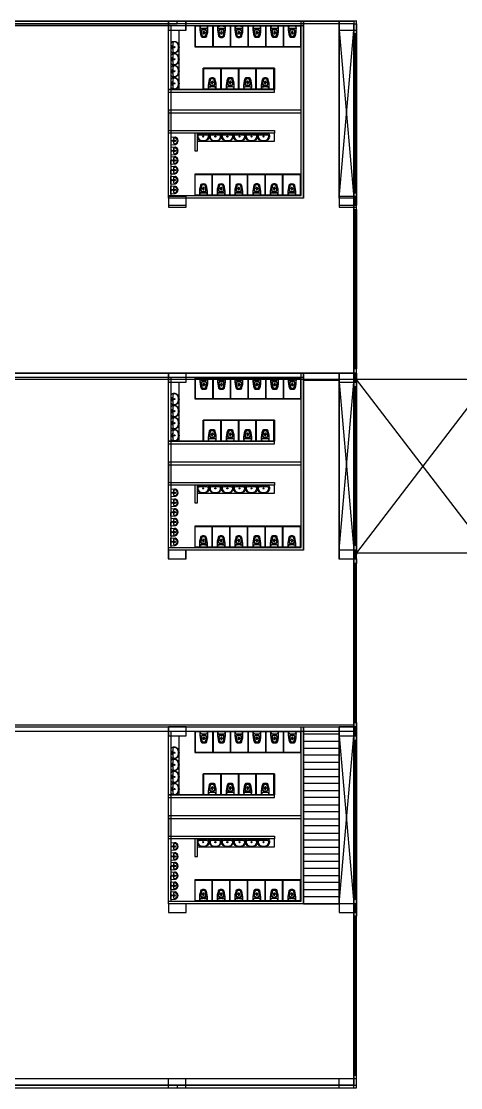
# Model space of a CAD drawing. Header units: millimetres. Extents: x 332 to 5606, y 276 to 1426.
# Drawn here: x 1203.1 to 1228, y 664.2 to 724.5 of the extents above; entities that cross this region are included whole.
import ezdxf

# ---------------------------------------------------------------- set-up
doc = ezdxf.new("R2010")
doc.units = ezdxf.units.MM

# ---------------------------------------------------------------- blocks, each defined once
blk = doc.blocks.new('vaso_cx_acoplada_1')
at = {"linetype": 'Continuous'}
for centre in [(-0.111, -0.242), (0.122, -0.242)]:
    blk.add_circle(centre, 0.008, dxfattribs=at)
for centre, radius, start, end in [((-0.115, -0.184), 0.11, 136.53258, 180), ((1.375, -0.195), 1.6, 179.59001, 196.60114), ((0.001, -0.212), 0.215, 171.57167, 179.2851), ((1.375, -0.195), 1.59, 180.52436, 196.19572), ((0.001, -0.212), 0.215, 163.97838, 171.57167), ((-0.204, -0.182), 0.008, 171.57167, 263.63486), ((-0.101, -0.184), 0.11, 136.53258, 164.49464), ((0.005, 1.698), 1.9, 263.63486, 270), ((-0.249, -0.065), 0.07, 321.85553, 326.36654), ((-0.183, -0.109), 0.01, 95.71718, 146.36654), ((0.005, -1.99), 1.9, 90, 95.71718), ((-0.235, -0.065), 0.07, 321.85553, 326.36654), ((-0.16, -0.118), 0.0225, 114.52369, 139.29493), ((-0.071, -0.363), 0.075, 120.55827, 184.24766), ((0.852, -0.295), 1, 184.24766, 200.25979), ((-0.061, -0.382), 0.075, 116.10896, 182.02894), ((0.664, -0.356), 0.8, 182.02894, 200.9188), ((0.005, -0.493), 0.225, 90, 120.55827), ((0.005, -0.517), 0.225, 90, 116.10896), ((0.019, -0.458), 0.0636, 167.77794, 198.82445), ((-0.038, -0.446), 0.00501, 140.01374, 160.52979), ((-0.045, -0.439), 0.00416, 309.47185, 346.49014), ((0.048, -0.453), 0.0893, 163.27766, 172.12192), ((0.022, -0.458), 0.0664, 197.88836, 217.92673), ((0.027, -0.446), 0.0677, 144.04569, 163.27766), ((0.012, -0.466), 0.0536, 217.92673, 242.00627), ((0.014, -0.437), 0.0515, 119.72953, 144.04569), ((0.005, -0.478), 0.0398, 242.00627, 270), ((0.005, -0.422), 0.0347, 90, 119.72953), ((0.005, -1.99), 1.9, 84.28282, 90), ((0.005, 1.698), 1.9, 270, 276.36514), ((0.005, -0.493), 0.225, 59.44173, 90), ((0.005, -0.517), 0.225, 63.89104, 90), ((0.005, -0.422), 0.0347, 60.27047, 90), ((0.005, -0.478), 0.0398, 270, 297.99373), ((-0.003, -0.437), 0.0515, 35.95431, 60.27047), ((-0.001, -0.466), 0.0536, 297.99373, 322.07327), ((-0.016, -0.446), 0.0677, 16.72234, 35.95431), ((-0.011, -0.458), 0.0664, 322.07327, 342.11164), ((-0.037, -0.453), 0.0893, 7.87808, 16.72234), ((0.056, -0.439), 0.00416, 193.50986, 230.52815), ((-0.008, -0.458), 0.0636, 341.17555, 12.22206), ((0.049, -0.446), 0.00501, 19.47021, 39.98626), ((-0.653, -0.356), 0.8, 339.0812, 357.97106), ((-0.841, -0.295), 1, 339.74021, 355.75234), ((0.071, -0.382), 0.075, 357.97106, 63.89104), ((0.082, -0.363), 0.075, 355.75234, 59.44173), ((-1.364, -0.195), 1.59, 343.80428, 359.47564), ((-1.364, -0.195), 1.6, 343.39886, 0.40999), ((0.171, -0.118), 0.0225, 40.70507, 65.47631), ((0.246, -0.065), 0.07, 213.63346, 218.14447), ((0.111, -0.184), 0.11, 15.50536, 43.46742), ((0.194, -0.109), 0.01, 33.63346, 84.28282), ((0.26, -0.065), 0.07, 213.63346, 218.14447), ((0.125, -0.184), 0.11, 0, 43.46742), ((0.215, -0.182), 0.008, 276.36514, 8.42833), ((0.01, -0.212), 0.215, 8.42833, 16.02162), ((0.01, -0.212), 0.215, 0.7149, 8.42833), ((-0.081, -0.629), 0.08, 196.60114, 260.40415), ((-0.075, -0.616), 0.08, 196.19572, 260.88992), ((0.005, -0.117), 0.6, 260.40415, 270), ((0.005, -0.117), 0.586, 260.88992, 270), ((-0.062, -0.632), 0.026, 200.25979, 262.53667), ((-0.059, -0.633), 0.026, 200.9188, 262.88031), ((0.005, -0.117), 0.546, 262.53667, 270), ((0.005, -0.117), 0.546, 270, 277.46333), ((0.005, -0.117), 0.586, 270, 279.11008), ((0.005, -0.117), 0.6, 270, 279.59585), ((0.07, -0.633), 0.026, 277.11969, 339.0812), ((0.073, -0.632), 0.026, 277.46333, 339.74021), ((0.086, -0.616), 0.08, 279.11008, 343.80428), ((0.092, -0.629), 0.08, 279.59585, 343.39886)]:
    blk.add_arc(centre, radius, start, end, dxfattribs=at)
blk = doc.blocks.new('mictorio')
for p, q in [((-0.214, 0), (0.214, 0)), ((-0.221, -0.008), (-0.203, -0.242)), ((-0.171, -0.19), (-0.165, -0.236)), ((-0.143, -0.157), (0.143, -0.157)), ((0.171, -0.19), (0.165, -0.236)), ((0.221, -0.008), (0.203, -0.242))]:
    blk.add_line(p, q)
for centre, radius in [((-0.028, -0.196), 0.0107), ((-0.028, -0.227), 0.0107), ((0, -0.072), 0.0286), ((0, -0.072), 0.0143), ((0, -0.18), 0.0107), ((0, -0.243), 0.0107), ((0.028, -0.196), 0.0107), ((0.028, -0.227), 0.0107)]:
    blk.add_circle(centre, radius)
for centre, radius, start, end in [((-0.214, -0.007), 0.00716, 90, 184.572), ((0.214, -0.007), 0.00716, 355.428, 90), ((-0.13, -0.229), 0.0737, 108.63175, 194.85038), ((0, -0.192), 0.209, 195.65293, 344.34707), ((-0.143, -0.186), 0.0286, 90, 187.76517), ((0, -0.181), 0.174, 198.68934, 341.31066), ((0.143, -0.186), 0.0286, 352.23483, 90), ((0.13, -0.229), 0.0737, 345.14962, 71.36825)]:
    blk.add_arc(centre, radius, start, end)
blk = doc.blocks.new('lavatorio_66x45')
blk.add_lwpolyline([(-0.285, -0.029, -0.247757), (-0.23, 0), (0, 0), (0.23, 0, -0.247757), (0.285, -0.029, -0.523187), (0.129, -0.437, -0.064231), (0, -0.454, -0.064231), (-0.129, -0.437, -0.523187)], format="xyb", close=True)
for points in [[(0.122, -0.408, 0.331039), (0.301, -0.191, 0.428943), (0.221, -0.107), (0, -0.107), (-0.221, -0.107, 0.428943), (-0.301, -0.191, 0.331039), (-0.122, -0.408)], [(-0.284, -0.053, -0.019603), (-0.274, -0.037, -0.247757), (-0.23, -0.013), (0.23, -0.013, -0.247757), (0.274, -0.037, -0.019603), (0.284, -0.053, -0.064281)]]:
    blk.add_lwpolyline(points, format="xyb")
for centre, radius in [((-0.074, -0.053), 0.0234), ((0, -0.194), 0.03), ((0, -0.053), 0.0234), ((0.074, -0.053), 0.0234)]:
    blk.add_circle(centre, radius)
for start, end in [(253.49072, 270), (270, 286.50928)]:
    blk.add_arc((0, 0.053), 0.477, start, end)

msp = doc.modelspace()

# ---------------------------------------------------------------- linework, layer by layer
for p, q in [((1222.057, 724.511), (1101.757, 724.511)), ((1221.907, 724.361), (1101.907, 724.361)), ((1201.907, 724.361), (1211.907, 724.361)), ((1212.407, 724.511), (1211.407, 724.511)), ((1211.407, 724.511), (1211.407, 724.011)), ((1212.414, 724.511), (1211.414, 724.511)), ((1211.414, 724.511), (1211.414, 724.011)), ((1211.907, 724.361), (1211.907, 724.511)), ((1211.907, 724.511), (1221.907, 724.511)), ((1212.407, 724.011), (1212.407, 724.511)), ((1212.414, 724.011), (1212.414, 724.511)), ((1219.067, 714.511), (1219.067, 724.511)), ((1219.067, 724.511), (1221.067, 724.511)), ((1219.067, 724.511), (1219.067, 724.111)), ((1222.06, 724.511), (1221.06, 724.511)), ((1221.06, 724.511), (1221.06, 724.011)), ((1222.067, 724.511), (1221.067, 724.511)), ((1221.067, 724.511), (1221.067, 724.011)), ((1221.907, 724.511), (1221.907, 724.361)), ((1221.907, 664.361), (1221.907, 724.361)), ((1221.907, 724.361), (1222.057, 724.361)), ((1222.057, 664.211), (1222.057, 724.511)), ((1222.057, 724.511), (1222.06, 724.511)), ((1222.057, 724.361), (1222.057, 714.361)), ((1222.057, 714.361), (1222.057, 724.361)), ((1222.057, 724.361), (1222.057, 714.361)), ((1222.057, 724.361), (1222.06, 724.361)), ((1222.06, 724.011), (1222.06, 724.511)), ((1211.407, 724.011), (1212.407, 724.011)), ((1211.414, 724.011), (1212.414, 724.011)), ((1219.067, 724.111), (1219.067, 723.711)), ((1219.067, 723.711), (1219.067, 723.311)), ((1221.06, 724.011), (1222.06, 724.011)), ((1221.907, 724.011), (1221.982, 724.011)), ((1222.057, 723.811), (1221.907, 723.811)), ((1221.907, 723.811), (1221.907, 714.811)), ((1221.982, 723.811), (1221.982, 714.811)), ((1222.057, 724.011), (1222.057, 723.811)), ((1221.067, 723.311), (1221.067, 722.911)), ((1219.067, 722.911), (1219.067, 722.511)), ((1221.067, 722.511), (1221.067, 722.111)), ((1219.067, 722.111), (1219.067, 721.711)), ((1219.067, 721.311), (1219.067, 720.911)), ((1221.067, 721.711), (1221.067, 721.311)), ((1221.067, 720.911), (1221.067, 720.511)), ((1219.067, 720.511), (1219.067, 720.111)), ((1221.067, 720.111), (1221.067, 719.711)), ((1219.067, 719.711), (1219.067, 719.311)), ((1219.067, 718.911), (1219.067, 718.511)), ((1221.067, 719.311), (1221.067, 718.911)), ((1221.067, 718.511), (1221.067, 718.111)), ((1219.067, 718.111), (1219.067, 717.711)), ((1221.067, 717.711), (1221.067, 717.311)), ((1219.067, 717.311), (1219.067, 716.911)), ((1219.067, 716.511), (1219.067, 716.111)), ((1221.067, 716.911), (1221.067, 716.511)), ((1221.067, 716.111), (1221.067, 715.711)), ((1219.067, 715.711), (1219.067, 715.311)), ((1221.067, 715.311), (1221.067, 714.911)), ((1212.414, 714.611), (1211.414, 714.611)), ((1211.414, 714.611), (1211.414, 714.111)), ((1212.414, 714.111), (1212.414, 714.611)), ((1219.067, 714.911), (1219.067, 714.511)), ((1222.067, 714.611), (1221.067, 714.611)), ((1221.067, 714.611), (1221.067, 714.111)), ((1221.907, 714.811), (1222.057, 714.811)), ((1221.907, 714.611), (1222.067, 714.611)), ((1221.982, 714.611), (1221.982, 714.111)), ((1222.067, 714.111), (1222.067, 714.611)), ((1212.414, 714.511), (1211.414, 714.511)), ((1211.414, 714.511), (1211.414, 714.011)), ((1211.414, 714.111), (1212.414, 714.111)), ((1211.414, 714.011), (1212.414, 714.011)), ((1212.414, 714.011), (1212.414, 714.511)), ((1222.067, 714.511), (1221.067, 714.511)), ((1221.067, 714.511), (1221.067, 714.011)), ((1221.067, 714.111), (1222.067, 714.111)), ((1221.067, 714.011), (1222.067, 714.011)), ((1222.057, 714.361), (1221.907, 714.361)), ((1221.907, 714.361), (1221.907, 704.361)), ((1221.907, 714.111), (1221.907, 713.861)), ((1221.907, 714.111), (1222.067, 714.111)), ((1221.907, 713.861), (1222.057, 713.861)), ((1221.982, 713.861), (1221.982, 704.861)), ((1222.057, 713.861), (1222.057, 704.861)), ((1212.414, 704.611), (1211.414, 704.611)), ((1211.414, 704.611), (1211.414, 704.111)), ((1212.414, 704.611), (1211.414, 704.611)), ((1211.414, 704.611), (1211.414, 704.111)), ((1212.414, 704.111), (1212.414, 704.611)), ((1212.414, 704.111), (1212.414, 704.611)), ((1219.067, 694.611), (1219.067, 704.611)), ((1219.067, 704.611), (1221.067, 704.611)), ((1219.067, 704.611), (1219.067, 704.211)), ((1222.067, 704.611), (1221.067, 704.611)), ((1221.067, 704.611), (1221.067, 704.111)), ((1222.067, 704.611), (1221.067, 704.611)), ((1221.067, 704.611), (1221.067, 704.111)), ((1222.057, 704.861), (1221.907, 704.861)), ((1221.907, 704.861), (1221.907, 704.611)), ((1221.907, 704.611), (1222.067, 704.611)), ((1221.907, 704.361), (1222.057, 704.361)), ((1221.982, 704.611), (1221.982, 704.111)), ((1222.057, 704.361), (1222.057, 694.361)), ((1222.067, 704.111), (1222.067, 704.611)), ((1211.414, 704.111), (1212.414, 704.111)), ((1211.414, 704.111), (1212.414, 704.111)), ((1219.067, 704.211), (1221.067, 704.211)), ((1219.067, 704.211), (1219.067, 703.811)), ((1219.067, 703.811), (1219.067, 703.411)), ((1221.067, 704.111), (1222.067, 704.111)), ((1221.907, 704.111), (1221.907, 703.861)), ((1221.907, 704.111), (1222.067, 704.111)), ((1221.907, 703.861), (1222.057, 703.861)), ((1221.982, 703.861), (1221.982, 694.861)), ((1222.057, 703.861), (1222.057, 694.861)), ((1221.067, 703.411), (1221.067, 703.011)), ((1219.067, 703.011), (1219.067, 702.611)), ((1221.067, 702.611), (1221.067, 702.211)), ((1219.067, 702.211), (1219.067, 701.811)), ((1219.067, 701.411), (1219.067, 701.011)), ((1221.067, 701.811), (1221.067, 701.411)), ((1221.067, 701.011), (1221.067, 700.611)), ((1219.067, 700.611), (1219.067, 700.211)), ((1221.067, 700.211), (1221.067, 699.811)), ((1219.067, 699.811), (1219.067, 699.411)), ((1219.067, 699.011), (1219.067, 698.611)), ((1221.067, 699.411), (1221.067, 699.011)), ((1221.067, 698.611), (1221.067, 698.211)), ((1219.067, 698.211), (1219.067, 697.811)), ((1221.067, 697.811), (1221.067, 697.411)), ((1219.067, 697.411), (1219.067, 697.011)), ((1219.067, 696.611), (1219.067, 696.211)), ((1221.067, 697.011), (1221.067, 696.611)), ((1221.067, 696.211), (1221.067, 695.811)), ((1219.067, 695.811), (1219.067, 695.411)), ((1221.067, 695.411), (1221.067, 695.011)), ((1219.067, 695.011), (1219.067, 694.611)), ((1222.057, 694.861), (1221.907, 694.861)), ((1221.907, 694.861), (1221.907, 694.611)), ((1212.407, 694.611), (1211.407, 694.611)), ((1211.407, 694.611), (1211.407, 694.111)), ((1211.407, 694.111), (1212.407, 694.111)), ((1212.414, 694.611), (1211.414, 694.611)), ((1211.414, 694.611), (1211.414, 694.111)), ((1211.414, 694.111), (1212.414, 694.111)), ((1212.407, 694.111), (1212.407, 694.611)), ((1212.414, 694.111), (1212.414, 694.611)), ((1222.06, 694.611), (1221.06, 694.611)), ((1221.06, 694.611), (1221.06, 694.111)), ((1221.06, 694.111), (1222.06, 694.111)), ((1222.067, 694.611), (1221.067, 694.611)), ((1221.067, 694.611), (1221.067, 694.111)), ((1221.067, 694.111), (1222.067, 694.111)), ((1222.057, 694.361), (1221.907, 694.361)), ((1221.907, 694.361), (1221.907, 684.361)), ((1221.982, 694.611), (1221.982, 694.111)), ((1222.057, 694.111), (1222.057, 693.861)), ((1222.057, 694.111), (1222.06, 694.111)), ((1222.06, 694.111), (1222.06, 694.611)), ((1222.057, 693.861), (1221.907, 693.861)), ((1221.907, 693.861), (1221.907, 684.861)), ((1221.982, 693.861), (1221.982, 684.861)), ((1212.414, 684.611), (1211.414, 684.611)), ((1211.414, 684.611), (1211.414, 684.111)), ((1212.414, 684.111), (1212.414, 684.611)), ((1219.067, 674.611), (1219.067, 684.611)), ((1219.067, 684.611), (1221.067, 684.611)), ((1219.067, 684.611), (1219.067, 684.211)), ((1222.067, 684.611), (1221.067, 684.611)), ((1221.067, 684.611), (1221.067, 684.111)), ((1221.907, 684.861), (1222.057, 684.861)), ((1221.907, 684.611), (1222.067, 684.611)), ((1221.982, 684.611), (1221.982, 684.111)), ((1222.057, 684.861), (1222.057, 684.611)), ((1222.057, 684.611), (1222.057, 684.611)), ((1222.067, 684.111), (1222.067, 684.611)), ((1211.414, 684.111), (1212.414, 684.111)), ((1219.067, 684.211), (1221.067, 684.211)), ((1219.067, 684.211), (1219.067, 683.811)), ((1219.067, 683.811), (1221.067, 683.811)), ((1219.067, 683.811), (1219.067, 683.411)), ((1221.907, 684.361), (1222.057, 684.361)), ((1221.907, 684.111), (1221.907, 683.861)), ((1221.907, 684.111), (1222.067, 684.111)), ((1221.907, 683.861), (1222.057, 683.861)), ((1221.982, 683.861), (1221.982, 674.861)), ((1222.057, 684.361), (1222.057, 674.361)), ((1222.057, 683.861), (1222.057, 674.861)), ((1219.067, 683.411), (1221.067, 683.411)), ((1221.067, 683.411), (1221.067, 683.011)), ((1221.067, 683.011), (1219.067, 683.011)), ((1219.067, 683.011), (1219.067, 682.611)), ((1219.067, 682.611), (1221.067, 682.611)), ((1221.067, 682.611), (1221.067, 682.211)), ((1221.067, 682.211), (1219.067, 682.211)), ((1219.067, 682.211), (1219.067, 681.811)), ((1219.067, 681.811), (1221.067, 681.811)), ((1221.067, 681.411), (1219.067, 681.411)), ((1219.067, 681.411), (1219.067, 681.011)), ((1221.067, 681.811), (1221.067, 681.411)), ((1219.067, 681.011), (1221.067, 681.011)), ((1221.067, 681.011), (1221.067, 680.611)), ((1221.067, 680.611), (1219.067, 680.611)), ((1219.067, 680.611), (1219.067, 680.211)), ((1219.067, 680.211), (1221.067, 680.211)), ((1221.067, 680.211), (1221.067, 679.811)), ((1221.067, 679.811), (1219.067, 679.811)), ((1219.067, 679.811), (1219.067, 679.411)), ((1219.067, 679.411), (1221.067, 679.411)), ((1221.067, 679.011), (1219.067, 679.011)), ((1219.067, 679.011), (1219.067, 678.611)), ((1221.067, 679.411), (1221.067, 679.011)), ((1219.067, 678.611), (1221.067, 678.611)), ((1221.067, 678.611), (1221.067, 678.211)), ((1221.067, 678.211), (1219.067, 678.211)), ((1219.067, 678.211), (1219.067, 677.811)), ((1219.067, 677.811), (1221.067, 677.811)), ((1221.067, 677.811), (1221.067, 677.411)), ((1221.067, 677.411), (1219.067, 677.411)), ((1219.067, 677.411), (1219.067, 677.011)), ((1219.067, 677.011), (1221.067, 677.011)), ((1221.067, 676.611), (1219.067, 676.611)), ((1219.067, 676.611), (1219.067, 676.211)), ((1221.067, 677.011), (1221.067, 676.611)), ((1219.067, 676.211), (1221.067, 676.211)), ((1221.067, 676.211), (1221.067, 675.811)), ((1221.067, 675.811), (1219.067, 675.811)), ((1219.067, 675.811), (1219.067, 675.411)), ((1219.067, 675.411), (1221.067, 675.411)), ((1221.067, 675.411), (1221.067, 675.011)), ((1221.067, 675.011), (1219.067, 675.011)), ((1219.067, 675.011), (1219.067, 674.611)), ((1222.057, 674.861), (1221.907, 674.861)), ((1221.907, 674.861), (1221.907, 674.611)), ((1212.414, 674.611), (1211.414, 674.611)), ((1211.414, 674.611), (1211.414, 674.111)), ((1212.414, 674.111), (1212.414, 674.611)), ((1221.067, 674.611), (1219.067, 674.611)), ((1219.067, 674.611), (1221.067, 674.611)), ((1222.067, 674.611), (1221.067, 674.611)), ((1221.067, 674.611), (1221.067, 674.111)), ((1222.057, 674.361), (1221.907, 674.361)), ((1221.907, 674.361), (1221.907, 664.361)), ((1221.982, 674.611), (1221.982, 674.111)), ((1222.067, 674.111), (1222.067, 674.611)), ((1211.414, 674.111), (1212.414, 674.111)), ((1221.067, 674.111), (1222.067, 674.111)), ((1222.057, 673.911), (1221.907, 673.911)), ((1221.907, 673.911), (1221.907, 664.911)), ((1221.982, 673.911), (1221.982, 664.911)), ((1222.057, 674.111), (1222.057, 673.911)), ((1222.057, 664.811), (1222.057, 673.861)), ((1212.407, 664.711), (1211.407, 664.711)), ((1211.407, 664.711), (1211.407, 664.211)), ((1212.407, 664.211), (1212.407, 664.711)), ((1222.06, 664.711), (1221.06, 664.711)), ((1221.06, 664.711), (1221.06, 664.211)), ((1221.907, 664.911), (1222.057, 664.911)), ((1221.907, 664.711), (1221.907, 664.811)), ((1221.982, 664.711), (1221.907, 664.711)), ((1222.06, 664.211), (1222.06, 664.711)), ((1101.757, 664.211), (1222.057, 664.211)), ((1101.907, 664.361), (1221.907, 664.361)), ((1201.907, 664.361), (1211.907, 664.361)), ((1211.407, 664.211), (1212.407, 664.211)), ((1211.907, 664.361), (1211.907, 664.211)), ((1211.907, 664.211), (1221.907, 664.211)), ((1221.06, 664.211), (1222.06, 664.211)), ((1221.907, 664.211), (1221.907, 664.361)), ((1221.907, 664.361), (1222.057, 664.361))]:
    msp.add_line(p, q)
at = {"color": 1}
for p, q in [((1211.414, 724.261), (1104.757, 724.261)), ((1211.414, 714.511), (1211.414, 724.511)), ((1219.067, 724.261), (1211.414, 724.261)), ((1218.917, 714.661), (1218.917, 724.511)), ((1221.067, 714.511), (1221.067, 724.511)), ((1219.067, 723.811), (1219.067, 714.511)), ((1221.067, 724.011), (1221.907, 724.011)), ((1221.067, 724.011), (1221.067, 714.511)), ((1221.067, 724.011), (1221.907, 714.511)), ((1221.067, 714.511), (1221.907, 724.011)), ((1211.414, 714.661), (1218.917, 714.661)), ((1219.067, 714.511), (1211.414, 714.511)), ((1219.067, 714.511), (1213.917, 714.511)), ((1221.907, 714.511), (1221.067, 714.511)), ((1211.414, 704.361), (1104.757, 704.361)), ((1211.414, 694.611), (1211.414, 704.611)), ((1219.067, 704.361), (1211.414, 704.361)), ((1218.917, 694.761), (1218.917, 704.611)), ((1221.067, 694.611), (1221.067, 704.611)), ((1219.067, 703.911), (1219.067, 694.611)), ((1221.067, 704.111), (1221.907, 704.111)), ((1221.067, 704.111), (1221.067, 694.611)), ((1221.067, 704.111), (1221.907, 694.611)), ((1221.067, 694.611), (1221.907, 704.111)), ((1222.057, 703.861), (1222.057, 704.011)), ((1222.057, 703.861), (1222.057, 699.361)), ((1222.057, 699.436), (1222.057, 700.436)), ((1222.057, 699.436), (1222.057, 700.436)), ((1222.057, 699.361), (1222.057, 699.436)), ((1222.057, 699.361), (1222.057, 694.861)), ((1222.057, 699.361), (1222.057, 699.286)), ((1222.057, 699.286), (1222.057, 698.286)), ((1211.414, 694.761), (1218.917, 694.761)), ((1222.057, 694.711), (1222.057, 694.861)), ((1219.067, 694.611), (1211.414, 694.611)), ((1219.067, 694.611), (1213.917, 694.611)), ((1221.907, 694.611), (1221.067, 694.611)), ((1211.414, 674.611), (1211.414, 684.611)), ((1218.917, 674.761), (1218.917, 684.611)), ((1221.067, 674.611), (1221.067, 684.611)), ((1211.414, 684.361), (1104.757, 684.361)), ((1219.067, 684.361), (1211.414, 684.361)), ((1219.067, 683.911), (1219.067, 674.611)), ((1221.067, 684.111), (1221.907, 684.111)), ((1221.067, 684.111), (1221.067, 674.611)), ((1221.067, 684.111), (1221.907, 674.611)), ((1221.067, 674.611), (1221.907, 684.111)), ((1211.414, 674.761), (1218.917, 674.761)), ((1219.067, 674.611), (1211.414, 674.611)), ((1219.067, 674.611), (1213.917, 674.611)), ((1221.907, 674.611), (1221.067, 674.611))]:
    msp.add_line(p, q, dxfattribs=at)
at = {"color": 3}
for p, q in [((1211.564, 714.662), (1211.564, 724.261)), ((1212.902, 724.261), (1212.902, 723.061)), ((1212.917, 724.261), (1212.902, 724.261)), ((1218.887, 724.231), (1212.902, 724.231)), ((1213.917, 724.261), (1212.917, 724.261)), ((1212.917, 724.261), (1212.917, 723.061)), ((1212.917, 724.261), (1212.917, 723.061)), ((1212.932, 724.261), (1212.932, 723.061)), ((1214.917, 724.261), (1213.917, 724.261)), ((1213.917, 724.261), (1213.917, 723.061)), ((1213.917, 724.261), (1213.947, 724.261)), ((1213.947, 724.261), (1213.947, 723.061)), ((1214.902, 724.261), (1214.902, 723.061)), ((1215.917, 724.261), (1214.917, 724.261)), ((1214.917, 724.261), (1214.917, 723.061)), ((1214.917, 724.261), (1214.917, 723.061)), ((1214.932, 724.261), (1214.932, 723.061)), ((1215.902, 724.261), (1215.902, 723.061)), ((1216.917, 724.261), (1215.917, 724.261)), ((1215.917, 724.261), (1215.917, 723.061)), ((1215.917, 724.261), (1215.917, 723.061)), ((1215.932, 724.261), (1215.932, 723.061)), ((1216.902, 724.261), (1216.902, 723.061)), ((1217.917, 724.261), (1216.917, 724.261)), ((1216.917, 724.261), (1216.917, 723.061)), ((1216.917, 724.261), (1216.917, 723.061)), ((1216.932, 724.261), (1216.932, 723.061)), ((1217.917, 724.261), (1217.902, 724.261)), ((1217.902, 724.261), (1217.902, 723.061)), ((1218.917, 724.261), (1217.917, 724.261)), ((1217.917, 724.261), (1217.917, 723.061)), ((1218.917, 724.261), (1217.917, 724.261)), ((1217.917, 724.261), (1217.932, 724.261)), ((1217.932, 724.261), (1217.932, 723.061)), ((1218.917, 724.261), (1218.887, 724.261)), ((1218.887, 724.261), (1218.887, 723.061)), ((1218.917, 723.061), (1218.917, 724.261)), ((1211.414, 719.336), (1211.414, 724.011)), ((1212.902, 723.091), (1218.917, 723.091)), ((1212.902, 723.061), (1212.917, 723.061)), ((1212.917, 723.061), (1213.917, 723.061)), ((1213.917, 723.061), (1213.917, 723.091)), ((1213.917, 723.061), (1214.917, 723.061)), ((1214.917, 723.061), (1215.917, 723.061)), ((1215.917, 723.061), (1216.917, 723.061)), ((1216.917, 723.061), (1217.917, 723.061)), ((1217.917, 723.061), (1218.917, 723.061)), ((1213.384, 720.661), (1213.384, 721.861)), ((1213.384, 721.861), (1217.414, 721.861)), ((1217.414, 721.831), (1213.384, 721.831)), ((1213.399, 720.661), (1213.399, 721.861)), ((1214.399, 721.861), (1213.399, 721.861)), ((1213.399, 720.661), (1213.399, 721.861)), ((1213.414, 720.661), (1213.414, 721.861)), ((1214.384, 720.661), (1214.384, 721.861)), ((1214.399, 720.661), (1214.399, 721.861)), ((1215.399, 721.861), (1214.399, 721.861)), ((1214.399, 720.661), (1214.399, 721.861)), ((1214.414, 720.661), (1214.414, 721.861)), ((1215.384, 720.661), (1215.384, 721.861)), ((1215.399, 720.661), (1215.399, 721.861)), ((1216.399, 721.861), (1215.399, 721.861)), ((1215.399, 720.661), (1215.399, 721.861)), ((1215.414, 720.661), (1215.414, 721.861)), ((1216.369, 720.661), (1216.369, 721.861)), ((1216.399, 720.661), (1216.399, 721.861)), ((1217.399, 721.861), (1216.399, 721.861)), ((1216.399, 721.861), (1216.399, 721.831)), ((1217.384, 720.661), (1217.384, 721.861)), ((1217.399, 720.661), (1217.399, 721.861)), ((1217.399, 720.661), (1217.399, 721.861)), ((1217.414, 721.861), (1217.399, 721.861)), ((1217.414, 720.661), (1217.414, 721.861)), ((1217.414, 721.861), (1217.414, 720.661)), ((1217.414, 720.661), (1211.414, 720.661)), ((1211.414, 720.661), (1211.414, 720.661)), ((1211.414, 720.661), (1212.399, 720.661)), ((1212.399, 720.661), (1212.384, 720.661)), ((1212.399, 720.661), (1213.399, 720.661)), ((1212.399, 720.661), (1212.414, 720.661)), ((1213.384, 720.691), (1217.414, 720.691)), ((1213.399, 720.661), (1214.399, 720.661)), ((1214.399, 720.661), (1215.399, 720.661)), ((1215.399, 720.661), (1216.399, 720.661)), ((1216.399, 720.661), (1216.369, 720.661)), ((1216.399, 720.661), (1217.399, 720.661)), ((1217.399, 720.661), (1217.414, 720.661)), ((1217.414, 720.511), (1217.414, 720.661)), ((1211.414, 719.511), (1211.414, 720.511)), ((1211.414, 720.511), (1217.414, 720.511)), ((1218.917, 719.486), (1211.414, 719.486)), ((1211.414, 719.486), (1211.414, 719.336)), ((1218.917, 719.336), (1218.917, 719.486)), ((1211.414, 714.661), (1211.414, 719.336)), ((1211.414, 719.336), (1218.917, 719.336)), ((1211.414, 719.336), (1211.414, 718.336)), ((1211.414, 718.336), (1217.414, 718.336)), ((1217.414, 718.186), (1211.414, 718.186)), ((1212.902, 718.186), (1212.902, 717.186)), ((1213.052, 717.186), (1213.052, 718.186)), ((1217.414, 718.336), (1217.414, 718.186)), ((1212.902, 717.186), (1213.052, 717.186)), ((1213.902, 715.861), (1212.902, 715.861)), ((1212.902, 715.861), (1212.902, 714.661)), ((1218.917, 715.831), (1212.902, 715.831)), ((1212.932, 714.661), (1212.932, 715.861)), ((1213.887, 714.661), (1213.887, 715.861)), ((1213.902, 714.661), (1213.902, 715.861)), ((1214.902, 715.861), (1213.902, 715.861)), ((1213.917, 714.661), (1213.917, 715.861)), ((1214.887, 714.661), (1214.887, 715.861)), ((1214.902, 714.661), (1214.902, 715.861)), ((1215.902, 715.861), (1214.902, 715.861)), ((1214.902, 714.661), (1214.902, 715.861)), ((1214.917, 714.661), (1214.917, 715.861)), ((1215.887, 714.661), (1215.887, 715.861)), ((1215.902, 714.661), (1215.902, 715.861)), ((1216.902, 715.861), (1215.902, 715.861)), ((1215.902, 714.661), (1215.902, 715.861)), ((1215.917, 714.661), (1215.917, 715.861)), ((1216.887, 714.661), (1216.887, 715.861)), ((1216.902, 714.661), (1216.902, 715.861)), ((1217.902, 715.861), (1216.902, 715.861)), ((1216.902, 714.661), (1216.902, 715.861)), ((1216.917, 714.661), (1216.917, 715.861)), ((1217.872, 714.661), (1217.872, 715.861)), ((1217.902, 714.661), (1217.902, 715.861)), ((1218.902, 715.861), (1217.902, 715.861)), ((1217.902, 715.861), (1217.902, 715.831)), ((1218.887, 714.661), (1218.887, 715.861)), ((1218.902, 714.661), (1218.902, 715.861)), ((1218.902, 714.661), (1218.902, 715.861)), ((1218.917, 715.861), (1218.902, 715.861)), ((1218.917, 714.661), (1218.917, 715.861)), ((1211.414, 714.661), (1211.564, 714.662)), ((1212.902, 714.661), (1213.902, 714.661)), ((1212.902, 714.661), (1213.902, 714.661)), ((1212.902, 714.661), (1212.932, 714.661)), ((1212.932, 714.691), (1218.917, 714.691)), ((1213.902, 714.661), (1213.887, 714.661)), ((1213.902, 714.661), (1214.902, 714.661)), ((1213.902, 714.661), (1213.917, 714.661)), ((1214.902, 714.661), (1215.902, 714.661)), ((1215.902, 714.661), (1216.902, 714.661)), ((1216.902, 714.661), (1217.902, 714.661)), ((1217.902, 714.661), (1217.872, 714.661)), ((1217.902, 714.661), (1218.902, 714.661)), ((1218.902, 714.661), (1218.917, 714.661)), ((1211.564, 694.762), (1211.564, 704.361)), ((1212.902, 704.361), (1212.902, 703.161)), ((1212.917, 704.361), (1212.902, 704.361)), ((1218.887, 704.331), (1212.902, 704.331)), ((1213.917, 704.361), (1212.917, 704.361)), ((1212.917, 704.361), (1212.917, 703.161)), ((1212.917, 704.361), (1212.917, 703.161)), ((1212.932, 704.361), (1212.932, 703.161)), ((1214.917, 704.361), (1213.917, 704.361)), ((1213.917, 704.361), (1213.917, 703.161)), ((1213.917, 704.361), (1213.947, 704.361)), ((1213.947, 704.361), (1213.947, 703.161)), ((1214.902, 704.361), (1214.902, 703.161)), ((1215.917, 704.361), (1214.917, 704.361)), ((1214.917, 704.361), (1214.917, 703.161)), ((1214.917, 704.361), (1214.917, 703.161)), ((1214.932, 704.361), (1214.932, 703.161)), ((1215.902, 704.361), (1215.902, 703.161)), ((1216.917, 704.361), (1215.917, 704.361)), ((1215.917, 704.361), (1215.917, 703.161)), ((1215.917, 704.361), (1215.917, 703.161)), ((1215.932, 704.361), (1215.932, 703.161)), ((1216.902, 704.361), (1216.902, 703.161)), ((1217.917, 704.361), (1216.917, 704.361)), ((1216.917, 704.361), (1216.917, 703.161)), ((1216.917, 704.361), (1216.917, 703.161)), ((1216.932, 704.361), (1216.932, 703.161)), ((1217.917, 704.361), (1217.902, 704.361)), ((1217.902, 704.361), (1217.902, 703.161)), ((1218.917, 704.361), (1217.917, 704.361)), ((1217.917, 704.361), (1217.917, 703.161)), ((1218.917, 704.361), (1217.917, 704.361)), ((1217.917, 704.361), (1217.932, 704.361)), ((1217.932, 704.361), (1217.932, 703.161)), ((1218.917, 704.361), (1218.887, 704.361)), ((1218.887, 704.361), (1218.887, 703.161)), ((1218.917, 703.161), (1218.917, 704.361)), ((1211.414, 699.436), (1211.414, 704.111)), ((1229.557, 704.261), (1222.057, 704.261)), ((1222.057, 704.261), (1222.057, 704.111)), ((1229.557, 704.261), (1222.057, 694.461)), ((1229.557, 694.461), (1222.057, 704.261)), ((1212.902, 703.191), (1218.917, 703.191)), ((1212.902, 703.161), (1212.917, 703.161)), ((1212.917, 703.161), (1213.917, 703.161)), ((1213.917, 703.161), (1213.917, 703.191)), ((1213.917, 703.161), (1214.917, 703.161)), ((1214.917, 703.161), (1215.917, 703.161)), ((1215.917, 703.161), (1216.917, 703.161)), ((1216.917, 703.161), (1217.917, 703.161)), ((1217.917, 703.161), (1218.917, 703.161)), ((1213.384, 700.761), (1213.384, 701.961)), ((1213.384, 701.961), (1217.414, 701.961)), ((1217.414, 701.931), (1213.384, 701.931)), ((1213.399, 700.761), (1213.399, 701.961)), ((1214.399, 701.961), (1213.399, 701.961)), ((1213.399, 700.761), (1213.399, 701.961)), ((1213.414, 700.761), (1213.414, 701.961)), ((1214.384, 700.761), (1214.384, 701.961)), ((1214.399, 700.761), (1214.399, 701.961)), ((1215.399, 701.961), (1214.399, 701.961)), ((1214.399, 700.761), (1214.399, 701.961)), ((1214.414, 700.761), (1214.414, 701.961)), ((1215.384, 700.761), (1215.384, 701.961)), ((1215.399, 700.761), (1215.399, 701.961)), ((1216.399, 701.961), (1215.399, 701.961)), ((1215.399, 700.761), (1215.399, 701.961)), ((1215.414, 700.761), (1215.414, 701.961)), ((1216.369, 700.761), (1216.369, 701.961)), ((1216.399, 700.761), (1216.399, 701.961)), ((1217.399, 701.961), (1216.399, 701.961)), ((1216.399, 701.961), (1216.399, 701.931)), ((1217.384, 700.761), (1217.384, 701.961)), ((1217.399, 700.761), (1217.399, 701.961)), ((1217.399, 700.761), (1217.399, 701.961)), ((1217.414, 701.961), (1217.399, 701.961)), ((1217.414, 700.761), (1217.414, 701.961)), ((1217.414, 701.961), (1217.414, 700.761)), ((1217.414, 700.761), (1211.414, 700.761)), ((1211.414, 700.761), (1211.414, 700.761)), ((1211.414, 700.761), (1212.399, 700.761)), ((1212.399, 700.761), (1212.384, 700.761)), ((1212.399, 700.761), (1213.399, 700.761)), ((1212.399, 700.761), (1212.414, 700.761)), ((1213.384, 700.791), (1217.414, 700.791)), ((1213.399, 700.761), (1214.399, 700.761)), ((1214.399, 700.761), (1215.399, 700.761)), ((1215.399, 700.761), (1216.399, 700.761)), ((1216.399, 700.761), (1216.369, 700.761)), ((1216.399, 700.761), (1217.399, 700.761)), ((1217.399, 700.761), (1217.414, 700.761)), ((1217.414, 700.611), (1217.414, 700.761)), ((1211.414, 699.611), (1211.414, 700.611)), ((1211.414, 700.611), (1217.414, 700.611)), ((1218.917, 699.586), (1211.414, 699.586)), ((1211.414, 699.586), (1211.414, 699.436)), ((1218.917, 699.436), (1218.917, 699.586)), ((1211.414, 694.761), (1211.414, 699.436)), ((1211.414, 699.436), (1218.917, 699.436)), ((1211.414, 699.436), (1211.414, 698.436)), ((1211.414, 698.436), (1217.414, 698.436)), ((1217.414, 698.286), (1211.414, 698.286)), ((1212.902, 698.286), (1212.902, 697.286)), ((1213.052, 697.286), (1213.052, 698.286)), ((1217.414, 698.436), (1217.414, 698.286)), ((1212.902, 697.286), (1213.052, 697.286)), ((1213.902, 695.961), (1212.902, 695.961)), ((1212.902, 695.961), (1212.902, 694.761)), ((1218.917, 695.931), (1212.902, 695.931)), ((1212.932, 694.761), (1212.932, 695.961)), ((1213.887, 694.761), (1213.887, 695.961)), ((1213.902, 694.761), (1213.902, 695.961)), ((1214.902, 695.961), (1213.902, 695.961)), ((1213.917, 694.761), (1213.917, 695.961)), ((1214.887, 694.761), (1214.887, 695.961)), ((1214.902, 694.761), (1214.902, 695.961)), ((1215.902, 695.961), (1214.902, 695.961)), ((1214.902, 694.761), (1214.902, 695.961)), ((1214.917, 694.761), (1214.917, 695.961)), ((1215.887, 694.761), (1215.887, 695.961)), ((1215.902, 694.761), (1215.902, 695.961)), ((1216.902, 695.961), (1215.902, 695.961)), ((1215.902, 694.761), (1215.902, 695.961)), ((1215.917, 694.761), (1215.917, 695.961)), ((1216.887, 694.761), (1216.887, 695.961)), ((1216.902, 694.761), (1216.902, 695.961)), ((1217.902, 695.961), (1216.902, 695.961)), ((1216.902, 694.761), (1216.902, 695.961)), ((1216.917, 694.761), (1216.917, 695.961)), ((1217.872, 694.761), (1217.872, 695.961)), ((1217.902, 694.761), (1217.902, 695.961)), ((1218.902, 695.961), (1217.902, 695.961)), ((1217.902, 695.961), (1217.902, 695.931)), ((1218.887, 694.761), (1218.887, 695.961)), ((1218.902, 694.761), (1218.902, 695.961)), ((1218.902, 694.761), (1218.902, 695.961)), ((1218.917, 695.961), (1218.902, 695.961)), ((1218.917, 694.761), (1218.917, 695.961)), ((1211.414, 694.761), (1211.564, 694.762)), ((1212.902, 694.761), (1213.902, 694.761)), ((1212.902, 694.761), (1213.902, 694.761)), ((1212.902, 694.761), (1212.932, 694.761)), ((1212.932, 694.791), (1218.917, 694.791)), ((1213.902, 694.761), (1213.887, 694.761)), ((1213.902, 694.761), (1214.902, 694.761)), ((1213.902, 694.761), (1213.917, 694.761)), ((1214.902, 694.761), (1215.902, 694.761)), ((1215.902, 694.761), (1216.902, 694.761)), ((1216.902, 694.761), (1217.902, 694.761)), ((1217.902, 694.761), (1217.872, 694.761)), ((1217.902, 694.761), (1218.902, 694.761)), ((1218.902, 694.761), (1218.917, 694.761)), ((1222.057, 694.611), (1222.057, 694.461)), ((1222.057, 694.461), (1229.557, 694.461)), ((1211.414, 679.436), (1211.414, 684.111)), ((1211.564, 674.762), (1211.564, 684.361)), ((1212.902, 684.361), (1212.902, 683.161)), ((1212.917, 684.361), (1212.902, 684.361)), ((1218.887, 684.331), (1212.902, 684.331)), ((1213.917, 684.361), (1212.917, 684.361)), ((1212.917, 684.361), (1212.917, 683.161)), ((1212.917, 684.361), (1212.917, 683.161)), ((1212.932, 684.361), (1212.932, 683.161)), ((1214.917, 684.361), (1213.917, 684.361)), ((1213.917, 684.361), (1213.917, 683.161)), ((1213.917, 684.361), (1213.947, 684.361)), ((1213.947, 684.361), (1213.947, 683.161)), ((1214.902, 684.361), (1214.902, 683.161)), ((1215.917, 684.361), (1214.917, 684.361)), ((1214.917, 684.361), (1214.917, 683.161)), ((1214.917, 684.361), (1214.917, 683.161)), ((1214.932, 684.361), (1214.932, 683.161)), ((1215.902, 684.361), (1215.902, 683.161)), ((1216.917, 684.361), (1215.917, 684.361)), ((1215.917, 684.361), (1215.917, 683.161)), ((1215.917, 684.361), (1215.917, 683.161)), ((1215.932, 684.361), (1215.932, 683.161)), ((1216.902, 684.361), (1216.902, 683.161)), ((1217.917, 684.361), (1216.917, 684.361)), ((1216.917, 684.361), (1216.917, 683.161)), ((1216.917, 684.361), (1216.917, 683.161)), ((1216.932, 684.361), (1216.932, 683.161)), ((1217.917, 684.361), (1217.902, 684.361)), ((1217.902, 684.361), (1217.902, 683.161)), ((1218.917, 684.361), (1217.917, 684.361)), ((1217.917, 684.361), (1217.917, 683.161)), ((1218.917, 684.361), (1217.917, 684.361)), ((1217.917, 684.361), (1217.932, 684.361)), ((1217.932, 684.361), (1217.932, 683.161)), ((1218.917, 684.361), (1218.887, 684.361)), ((1218.887, 684.361), (1218.887, 683.161)), ((1218.917, 683.161), (1218.917, 684.361)), ((1212.902, 683.191), (1218.917, 683.191)), ((1212.902, 683.161), (1212.917, 683.161)), ((1212.917, 683.161), (1213.917, 683.161)), ((1213.917, 683.161), (1213.917, 683.191)), ((1213.917, 683.161), (1214.917, 683.161)), ((1214.917, 683.161), (1215.917, 683.161)), ((1215.917, 683.161), (1216.917, 683.161)), ((1216.917, 683.161), (1217.917, 683.161)), ((1217.917, 683.161), (1218.917, 683.161)), ((1213.384, 680.761), (1213.384, 681.961)), ((1213.384, 681.961), (1217.414, 681.961)), ((1217.414, 681.931), (1213.384, 681.931)), ((1213.399, 680.761), (1213.399, 681.961)), ((1214.399, 681.961), (1213.399, 681.961)), ((1213.399, 680.761), (1213.399, 681.961)), ((1213.414, 680.761), (1213.414, 681.961)), ((1214.384, 680.761), (1214.384, 681.961)), ((1214.399, 680.761), (1214.399, 681.961)), ((1215.399, 681.961), (1214.399, 681.961)), ((1214.399, 680.761), (1214.399, 681.961)), ((1214.414, 680.761), (1214.414, 681.961)), ((1215.384, 680.761), (1215.384, 681.961)), ((1215.399, 680.761), (1215.399, 681.961)), ((1216.399, 681.961), (1215.399, 681.961)), ((1215.399, 680.761), (1215.399, 681.961)), ((1215.414, 680.761), (1215.414, 681.961)), ((1216.369, 680.761), (1216.369, 681.961)), ((1216.399, 680.761), (1216.399, 681.961)), ((1217.399, 681.961), (1216.399, 681.961)), ((1216.399, 681.961), (1216.399, 681.931)), ((1217.384, 680.761), (1217.384, 681.961)), ((1217.399, 680.761), (1217.399, 681.961)), ((1217.399, 680.761), (1217.399, 681.961)), ((1217.414, 681.961), (1217.399, 681.961)), ((1217.414, 680.761), (1217.414, 681.961)), ((1217.414, 681.961), (1217.414, 680.761)), ((1213.384, 680.791), (1217.414, 680.791)), ((1217.414, 680.761), (1211.414, 680.761)), ((1211.414, 680.761), (1211.414, 680.761)), ((1211.414, 680.761), (1212.399, 680.761)), ((1211.414, 679.611), (1211.414, 680.611)), ((1211.414, 680.611), (1217.414, 680.611)), ((1212.399, 680.761), (1212.384, 680.761)), ((1212.399, 680.761), (1213.399, 680.761)), ((1212.399, 680.761), (1212.414, 680.761)), ((1213.399, 680.761), (1214.399, 680.761)), ((1214.399, 680.761), (1215.399, 680.761)), ((1215.399, 680.761), (1216.399, 680.761)), ((1216.399, 680.761), (1216.369, 680.761)), ((1216.399, 680.761), (1217.399, 680.761)), ((1217.399, 680.761), (1217.414, 680.761)), ((1217.414, 680.611), (1217.414, 680.761)), ((1218.917, 679.586), (1211.414, 679.586)), ((1211.414, 679.586), (1211.414, 679.436)), ((1218.917, 679.436), (1218.917, 679.586)), ((1211.414, 674.761), (1211.414, 679.436)), ((1211.414, 679.436), (1218.917, 679.436)), ((1211.414, 679.436), (1211.414, 678.436)), ((1211.414, 678.436), (1217.414, 678.436)), ((1217.414, 678.436), (1217.414, 678.286)), ((1217.414, 678.286), (1211.414, 678.286)), ((1212.902, 678.286), (1212.902, 677.286)), ((1213.052, 677.286), (1213.052, 678.286)), ((1212.902, 677.286), (1213.052, 677.286)), ((1213.902, 675.961), (1212.902, 675.961)), ((1212.902, 675.961), (1212.902, 674.761)), ((1218.917, 675.931), (1212.902, 675.931)), ((1212.932, 674.761), (1212.932, 675.961)), ((1213.887, 674.761), (1213.887, 675.961)), ((1213.902, 674.761), (1213.902, 675.961)), ((1214.902, 675.961), (1213.902, 675.961)), ((1213.917, 674.761), (1213.917, 675.961)), ((1214.887, 674.761), (1214.887, 675.961)), ((1214.902, 674.761), (1214.902, 675.961)), ((1215.902, 675.961), (1214.902, 675.961)), ((1214.902, 674.761), (1214.902, 675.961)), ((1214.917, 674.761), (1214.917, 675.961)), ((1215.887, 674.761), (1215.887, 675.961)), ((1215.902, 674.761), (1215.902, 675.961)), ((1216.902, 675.961), (1215.902, 675.961)), ((1215.902, 674.761), (1215.902, 675.961)), ((1215.917, 674.761), (1215.917, 675.961)), ((1216.887, 674.761), (1216.887, 675.961)), ((1216.902, 674.761), (1216.902, 675.961)), ((1217.902, 675.961), (1216.902, 675.961)), ((1216.902, 674.761), (1216.902, 675.961)), ((1216.917, 674.761), (1216.917, 675.961)), ((1217.872, 674.761), (1217.872, 675.961)), ((1217.902, 674.761), (1217.902, 675.961)), ((1218.902, 675.961), (1217.902, 675.961)), ((1217.902, 675.961), (1217.902, 675.931)), ((1218.887, 674.761), (1218.887, 675.961)), ((1218.902, 674.761), (1218.902, 675.961)), ((1218.902, 674.761), (1218.902, 675.961)), ((1218.917, 675.961), (1218.902, 675.961)), ((1218.917, 674.761), (1218.917, 675.961)), ((1211.414, 674.761), (1211.564, 674.762)), ((1212.902, 674.761), (1213.902, 674.761)), ((1212.902, 674.761), (1213.902, 674.761)), ((1212.902, 674.761), (1212.932, 674.761)), ((1212.932, 674.791), (1218.917, 674.791)), ((1213.902, 674.761), (1213.887, 674.761)), ((1213.902, 674.761), (1214.902, 674.761)), ((1213.902, 674.761), (1213.917, 674.761)), ((1214.902, 674.761), (1215.902, 674.761)), ((1215.902, 674.761), (1216.902, 674.761)), ((1216.902, 674.761), (1217.902, 674.761)), ((1217.902, 674.761), (1217.872, 674.761)), ((1217.902, 674.761), (1218.902, 674.761)), ((1218.902, 674.761), (1218.917, 674.761))]:
    msp.add_line(p, q, dxfattribs=at)
at = {"color": 7, "true_color": 0xffffff}
for p, q in [((1212.014, 724.011), (1212.014, 720.661)), ((1217.414, 717.735), (1217.414, 718.186)), ((1213.052, 717.735), (1217.414, 717.735)), ((1221.907, 704.611), (1101.907, 704.611)), ((1212.014, 704.111), (1212.014, 700.761)), ((1217.414, 697.835), (1217.414, 698.286)), ((1213.052, 697.835), (1217.414, 697.835)), ((1221.907, 684.711), (1101.907, 684.711)), ((1212.014, 684.111), (1212.014, 680.761)), ((1213.052, 677.835), (1217.414, 677.835)), ((1217.414, 677.835), (1217.414, 678.286)), ((1221.907, 664.711), (1101.907, 664.711))]:
    msp.add_line(p, q, dxfattribs=at)
at = {"color": 1, "lineweight": -3}
for points in [[(1101.907, 724.511), (1221.907, 724.511), (1221.907, 704.261), (1101.907, 704.261)], [(1101.907, 704.611), (1221.907, 704.611), (1221.907, 684.361), (1101.907, 684.361)], [(1101.907, 684.611), (1221.907, 684.611), (1221.907, 664.361), (1101.907, 664.361)]]:
    msp.add_lwpolyline(points, close=True, dxfattribs=at)

# ---------------------------------------------------------------- block references
at = {"color": 3}
for name, p in [('vaso_cx_acoplada_1', (1213.417, 724.325)), ('vaso_cx_acoplada_1', (1214.412, 724.32)), ('vaso_cx_acoplada_1', (1215.397, 724.32)), ('vaso_cx_acoplada_1', (1216.417, 724.325)), ('vaso_cx_acoplada_1', (1217.417, 724.325)), ('vaso_cx_acoplada_1', (1218.417, 724.325)), ('lavatorio_66x45', (1213.383, 718.189)), ('lavatorio_66x45', (1214.07, 718.189)), ('lavatorio_66x45', (1214.751, 718.189)), ('lavatorio_66x45', (1215.432, 718.189)), ('lavatorio_66x45', (1216.113, 718.189)), ('lavatorio_66x45', (1216.796, 718.189)), ('vaso_cx_acoplada_1', (1213.417, 704.425)), ('vaso_cx_acoplada_1', (1214.412, 704.42)), ('vaso_cx_acoplada_1', (1215.397, 704.42)), ('vaso_cx_acoplada_1', (1216.417, 704.425)), ('vaso_cx_acoplada_1', (1217.417, 704.425)), ('vaso_cx_acoplada_1', (1218.417, 704.425)), ('lavatorio_66x45', (1213.383, 698.289)), ('lavatorio_66x45', (1214.07, 698.289)), ('lavatorio_66x45', (1214.751, 698.289)), ('lavatorio_66x45', (1215.432, 698.289)), ('lavatorio_66x45', (1216.113, 698.289)), ('lavatorio_66x45', (1216.796, 698.289)), ('vaso_cx_acoplada_1', (1213.417, 684.425)), ('vaso_cx_acoplada_1', (1214.412, 684.42)), ('vaso_cx_acoplada_1', (1215.397, 684.42)), ('vaso_cx_acoplada_1', (1216.417, 684.425)), ('vaso_cx_acoplada_1', (1217.417, 684.425)), ('vaso_cx_acoplada_1', (1218.417, 684.425)), ('lavatorio_66x45', (1213.383, 678.289)), ('lavatorio_66x45', (1214.07, 678.289)), ('lavatorio_66x45', (1214.751, 678.289)), ('lavatorio_66x45', (1215.432, 678.289)), ('lavatorio_66x45', (1216.113, 678.289)), ('lavatorio_66x45', (1216.796, 678.289))]:
    msp.add_blockref(name, p, dxfattribs=at)
for name, p, rotation in [('lavatorio_66x45', (1211.564, 723.048), 90), ('lavatorio_66x45', (1211.564, 722.367), 90), ('lavatorio_66x45', (1211.564, 721.686), 90), ('lavatorio_66x45', (1211.564, 720.999), 90), ('vaso_cx_acoplada_1', (1213.899, 720.597), 179.999999999994), ('vaso_cx_acoplada_1', (1214.919, 720.601), 179.999999999994), ('vaso_cx_acoplada_1', (1215.905, 720.601), 179.999999999994), ('vaso_cx_acoplada_1', (1216.899, 720.597), 179.999999999994), ('mictorio', (1211.566, 717.756), 89.8356227676094), ('mictorio', (1211.564, 717.19), 89.8356227676094), ('mictorio', (1211.562, 716.647), 89.8356227676094), ('mictorio', (1211.561, 716.099), 89.8356227676094), ('mictorio', (1211.558, 714.979), 89.8356227676094), ('mictorio', (1211.559, 715.529), 89.8356227676094), ('vaso_cx_acoplada_1', (1213.402, 714.597), 179.999999999994), ('vaso_cx_acoplada_1', (1214.402, 714.597), 179.999999999994), ('vaso_cx_acoplada_1', (1215.402, 714.597), 179.999999999994), ('vaso_cx_acoplada_1', (1216.422, 714.601), 179.999999999994), ('vaso_cx_acoplada_1', (1217.407, 714.601), 179.999999999994), ('vaso_cx_acoplada_1', (1218.402, 714.597), 179.999999999994), ('lavatorio_66x45', (1211.564, 703.148), 90), ('lavatorio_66x45', (1211.564, 702.467), 90), ('lavatorio_66x45', (1211.564, 701.786), 90), ('lavatorio_66x45', (1211.564, 701.099), 90), ('vaso_cx_acoplada_1', (1213.899, 700.697), 179.999999999994), ('vaso_cx_acoplada_1', (1214.919, 700.701), 179.999999999994), ('vaso_cx_acoplada_1', (1215.905, 700.701), 179.999999999994), ('vaso_cx_acoplada_1', (1216.899, 700.697), 179.999999999994), ('mictorio', (1211.566, 697.856), 89.8356227676094), ('mictorio', (1211.564, 697.29), 89.8356227676094), ('mictorio', (1211.562, 696.747), 89.8356227676094), ('mictorio', (1211.561, 696.199), 89.8356227676094), ('mictorio', (1211.558, 695.079), 89.8356227676094), ('mictorio', (1211.559, 695.629), 89.8356227676094), ('vaso_cx_acoplada_1', (1213.402, 694.697), 179.999999999994), ('vaso_cx_acoplada_1', (1214.402, 694.697), 179.999999999994), ('vaso_cx_acoplada_1', (1215.402, 694.697), 179.999999999994), ('vaso_cx_acoplada_1', (1216.422, 694.701), 179.999999999994), ('vaso_cx_acoplada_1', (1217.407, 694.701), 179.999999999994), ('vaso_cx_acoplada_1', (1218.402, 694.697), 179.999999999994), ('lavatorio_66x45', (1211.564, 683.148), 90), ('lavatorio_66x45', (1211.564, 682.467), 90), ('lavatorio_66x45', (1211.564, 681.786), 90), ('lavatorio_66x45', (1211.564, 681.099), 90), ('vaso_cx_acoplada_1', (1213.899, 680.697), 179.999999999994), ('vaso_cx_acoplada_1', (1214.919, 680.701), 179.999999999994), ('vaso_cx_acoplada_1', (1215.905, 680.701), 179.999999999994), ('vaso_cx_acoplada_1', (1216.899, 680.697), 179.999999999994), ('mictorio', (1211.566, 677.856), 89.8356227676094), ('mictorio', (1211.564, 677.29), 89.8356227676094), ('mictorio', (1211.562, 676.747), 89.8356227676094), ('mictorio', (1211.561, 676.199), 89.8356227676094), ('mictorio', (1211.559, 675.629), 89.8356227676094), ('vaso_cx_acoplada_1', (1213.402, 674.697), 179.999999999994), ('vaso_cx_acoplada_1', (1214.402, 674.697), 179.999999999994), ('vaso_cx_acoplada_1', (1215.402, 674.697), 179.999999999994), ('vaso_cx_acoplada_1', (1216.422, 674.701), 179.999999999994), ('vaso_cx_acoplada_1', (1217.407, 674.701), 179.999999999994), ('vaso_cx_acoplada_1', (1218.402, 674.697), 179.999999999994), ('mictorio', (1211.558, 675.079), 89.8356227676094)]:
    msp.add_blockref(name, p, dxfattribs=dict(at, rotation=rotation))

doc.saveas('drawing.dxf')
